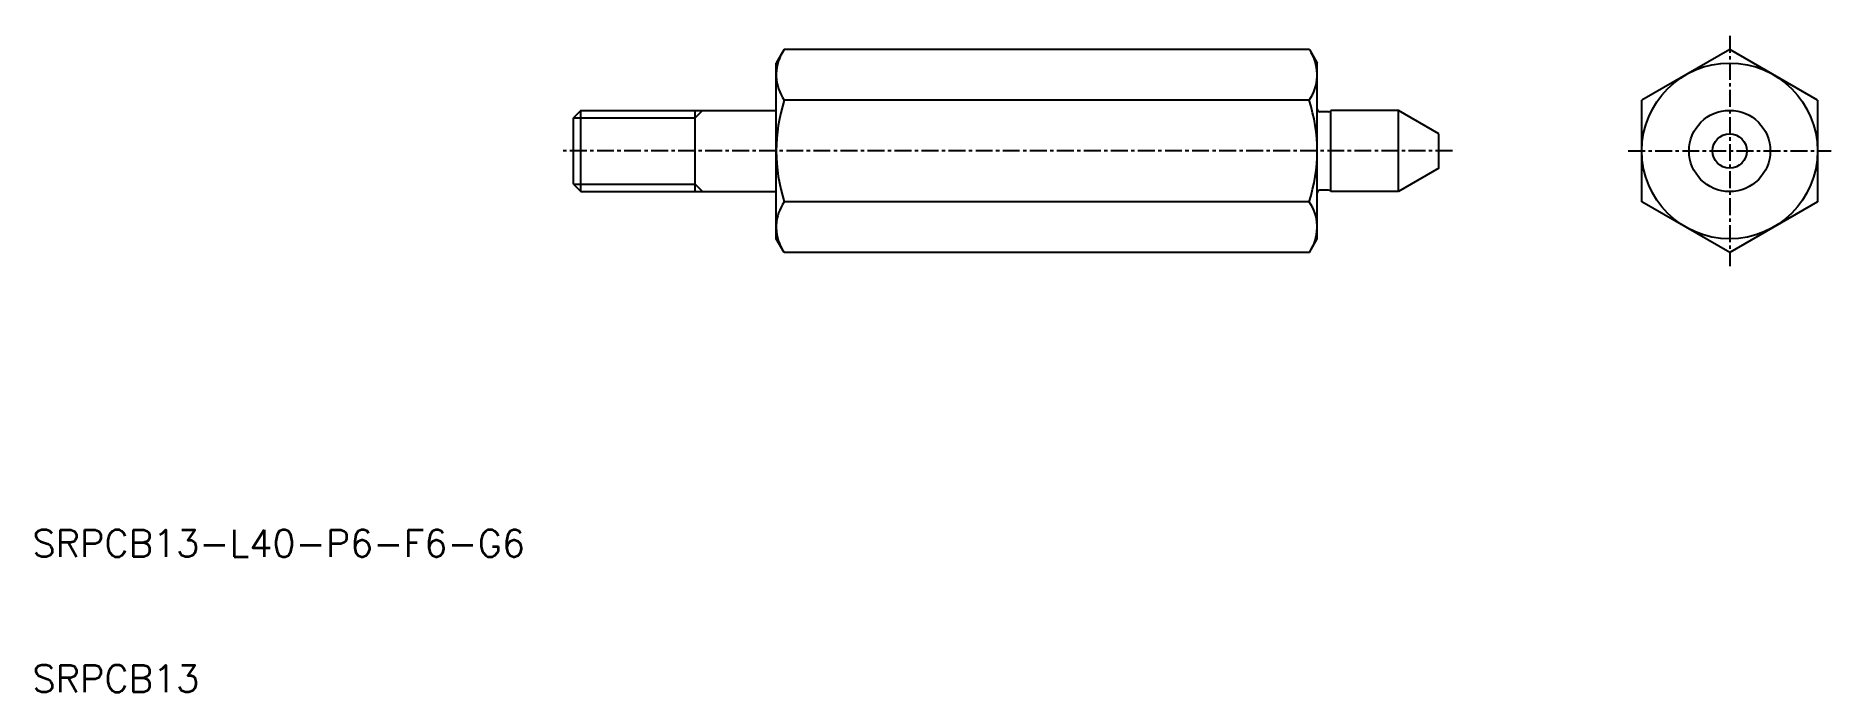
# Model space of a CAD drawing. Extents: x 10 to 143, y 10 to 59.
import ezdxf

# ---------------------------------------------------------------- set-up
doc = ezdxf.new("R2010")
doc.units = 0
doc.linetypes.add('CENTER', pattern=[2, 1.25, -0.25, 0.25, -0.25])
doc.layers.get('0').update_dxf_attribs({"linetype": 'CONTINUOUS'})
doc.layers.add('CENTER', color=1, linetype='CENTER')
doc.styles.get("Standard").update_dxf_attribs({"font": 'txt.shx'})

msp = doc.modelspace()

# ---------------------------------------------------------------- linework, layer by layer
at = {"color": 7, "linetype": 'CONTINUOUS'}
for p, q in [((65.58, 57.51), (65, 56.5)), ((104.42, 57.51), (65.58, 57.51)), ((104.42, 57.51), (105, 56.5)), ((135.5, 57.51), (129, 53.75)), ((142, 53.75), (135.5, 57.51)), ((65, 43.5), (65, 56.5)), ((105, 43.5), (105, 56.5)), ((138.75, 55.63), (138.75, 55.63)), ((140.37, 54.69), (140.37, 54.69)), ((104.4, 53.75), (65.6, 53.75)), ((129, 46.25), (129, 53.75)), ((142, 53.75), (142, 46.25)), ((50.54, 53), (50, 52.46)), ((50, 47.54), (50, 52.46)), ((50.54, 53), (65, 53)), ((50.54, 47), (50.54, 53)), ((59, 47), (59, 53)), ((59.54, 53), (59, 52.46)), ((105.83, 52.9), (105.2, 52.9)), ((111, 53), (106, 53)), ((106, 47), (106, 53)), ((111, 47), (111, 53)), ((114, 51.27), (111, 53)), ((114, 48.73), (114, 51.27)), ((114, 48.73), (111, 47)), ((50, 47.54), (50.54, 47)), ((50.54, 47), (65, 47)), ((59, 47.54), (59.54, 47)), ((105.83, 47.1), (105.2, 47.1)), ((111, 47), (106, 47)), ((104.4, 46.25), (65.6, 46.25)), ((135.5, 42.49), (129, 46.25)), ((142, 46.25), (135.5, 42.49)), ((65.58, 42.49), (65, 43.5)), ((104.42, 42.49), (65.58, 42.49)), ((104.42, 42.49), (105, 43.5))]:
    msp.add_line(p, q, dxfattribs=at)
at = {"color": 3, "linetype": 'CONTINUOUS'}
for p, q in [((50, 52.46), (59, 52.46)), ((50, 47.54), (59, 47.54))]:
    msp.add_line(p, q, dxfattribs=at)
at = {"color": 7, "linetype": 'CONTINUOUS'}
for radius in [6.5, 3, 1.27]:
    msp.add_circle((135.5, 50), radius, dxfattribs=at)
for centre, radius, start, end in [((68.25, 55.63), 3.25, 150, 215.2644), ((101.75, 55.63), 3.25, 324.7356, 30), ((77.11, 50), 12.11, 161.9403, 198.0597), ((92.89, 50), 12.11, 341.9403, 18.0597), ((105.2, 53.1), 0.2, 180, 270), ((105.83, 53.1), 0.2, 270, 330), ((105.2, 46.9), 0.2, 90, 180), ((105.83, 46.9), 0.2, 30, 90), ((68.25, 44.37), 3.25, 144.7356, 210), ((101.75, 44.37), 3.25, 330, 35.2644)]:
    msp.add_arc(centre, radius, start, end, dxfattribs=at)
at = {"layer": 'CENTER', "color": 1, "linetype": 'CENTER'}
for p, q in [((135.5, 58.51), (135.5, 41.49)), ((115, 50), (49, 50)), ((128, 50), (143, 50))]:
    msp.add_line(p, q, dxfattribs=at)

# ---------------------------------------------------------------- texts
at = {"color": 7, "linetype": 'CONTINUOUS'}
for s, p in [('SRPCB13-L40-P6-F6-G6 ', (10, 20)), ('SRPCB13', (10, 10))]:
    msp.add_text(s, height=2, dxfattribs=at).set_placement(p)

doc.saveas('drawing.dxf')
